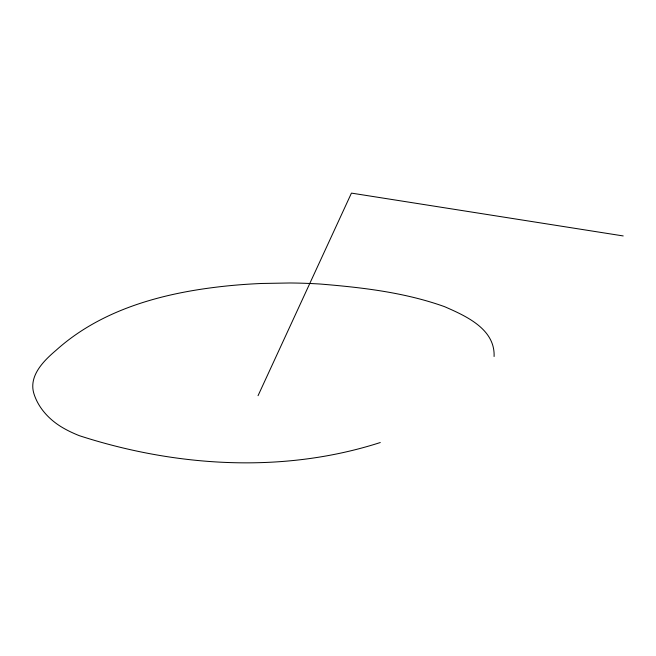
<?xml version="1.0" encoding="UTF-8"?>
<svg xmlns="http://www.w3.org/2000/svg" width="656" height="656" viewBox="0 0 656 656"><rect width="100%" height="100%" fill="white"/><g stroke="black" fill="none" stroke-linecap="round" stroke-linejoin="round"><path stroke-width="0.98" d="M258.046 395.691L351.444 193.11L623.2 235.939M380.283 442.529C283.105 473.862 175.619 466.9 79.384 435.699A148.076 48.938 1.2 0 1 64.19 428.54C50.676 421.054 38.975 409.164 34.104 394.272C28.085 376.224 43.583 360.874 56.072 350.288C99.023 311.543 156.399 294.856 212.61 287.623A213.438 70.545 1.2 0 1 261.654 283.474L289.927 282.982A182.237 60.229 1.2 0 1 320.62 284.064C362.465 287.517 404.875 292.445 444.604 306.68C465.875 315.971 495.239 329.009 494.091 356.511"/></g></svg>
